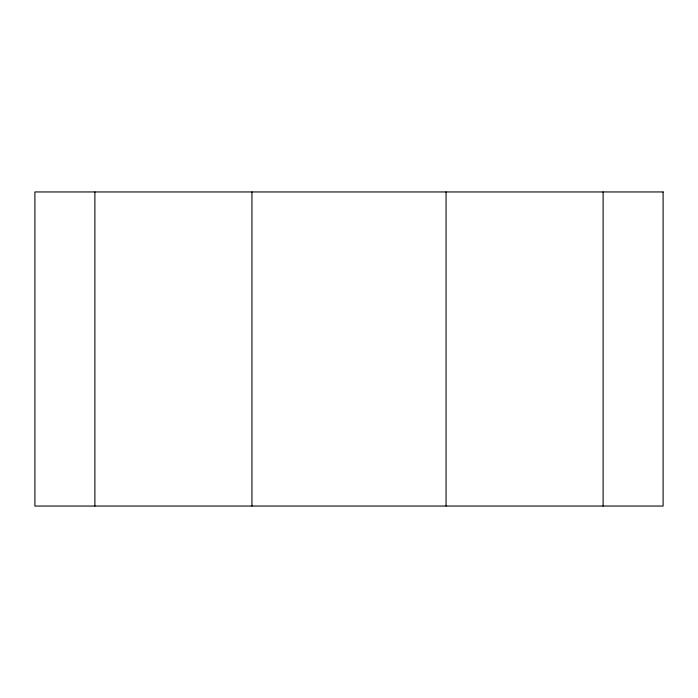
<?xml version="1.0" encoding="UTF-8"?>
<svg xmlns="http://www.w3.org/2000/svg" width="698" height="698" viewBox="0 0 698 698"><rect width="100%" height="100%" fill="white"/><g stroke="black" fill="none" stroke-linecap="round" stroke-linejoin="round"><path stroke-width="1.05" d="M603.116 191.95L603.116 506.05M446.066 191.95L446.066 506.05M251.934 191.95L251.934 506.05M94.884 191.95L94.884 506.05M663.1 191.95L34.9 191.95L34.9 506.05L663.1 506.05L663.1 191.95"/></g></svg>
